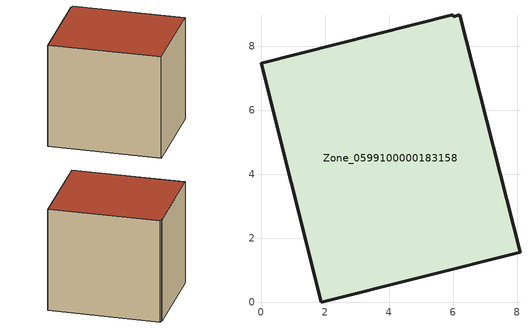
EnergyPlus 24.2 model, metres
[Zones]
Zone_0599100000183158
 floor ground (C_G): 6.21,8.97 8.09,1.57 1.88,0 0,7.46 5.99,8.97 6,8.92 z0
 wall outside (C_F): 1.88,0 8.09,1.57 6.21,8.97 6,8.92 5.99,8.97 0,7.46 1.88,0 z0:7.32
 roof outside (C_R): 8.09,1.57 6.21,8.97 6,8.92 5.99,8.97 0,7.46 1.88,0 z7.32
[BUILDING]
Pand.0599100000183158: North Axis=0; Terrain=City; Loads Convergence Tolerance Value=0.04; Temperature Convergence Tolerance Value=0.4; Solar Distribution=FullExterior; Maximum Number of Warmup Days=25; Minimum Number of Warmup Days=1
[Site:Location]
Rotterdam.The.Hague.AP_ZH_NLD Design_Conditions: Latitude=51.96; Longitude=4.45; Time Zone=1; Elevation=-4.5
[SITE:GROUNDTEMPERATURE:BUILDINGSURFACE]
18, 18, 18, 18, 18, 18, 18, 18, 18, 18, 18, 18
[MATERIAL] Thermal Absorptance=0.9; Solar Absorptance=0.7; Visible Absorptance=0.7
Name | Roughness | Thickness | Conductivity | Density | Specific Heat
G.TI.1965-1974 | MediumSmooth | 0.15 | 0.882353 | 540 | 1210
F.TI.1965-1974 | Rough | 0.3 | 0.697674 | 1920 | 840
R.TI.1965-1974 | MediumRough | 0.2 | 0.232558 | 1500 | 1000
[CONSTRUCTION]
C_G: G.TI.1965-1974
C_F: F.TI.1965-1974
C_R: R.TI.1965-1974
[ZONE]
Zone_0599100000183158: Type=1; Multiplier=1; Ceiling Height=Autocalculate; Volume=Autocalculate; Floor Area=autocalculate; Part of Total Floor Area=Yes
[ZONEINFILTRATION:DESIGNFLOWRATE]
Infil_Zone_0599100000183158: Zone or ZoneList or Space or SpaceList=Zone_0599100000183158; Schedule=AlwaysOn; Design Flow Rate Calculation Method=Flow/Area; Flow Rate per Floor Area=0.003; Constant Term Coefficient=1; Temperature Term Coefficient=0; Velocity Term Coefficient=0; Velocity Squared Term Coefficient=0
[HVACTEMPLATE:ZONE:IDEALLOADSAIRSYSTEM]
Zone_0599100000183158: Maximum Heating Supply Air Temperature=50; Minimum Cooling Supply Air Temperature=13; Maximum Heating Supply Air Humidity Ratio=0.0156; Minimum Cooling Supply Air Humidity Ratio=0.0077; Heating Limit=NoLimit; Cooling Limit=NoLimit; Dehumidification Control Type=ConstantSensibleHeatRatio; Cooling Sensible Heat Ratio=0.7; Dehumidification Setpoint=60; Humidification Control Type=None; Humidification Setpoint=30; Outdoor Air Method=None; Outdoor Air Flow Rate per Person=0.00944; Outdoor Air Flow Rate per Zone Floor Area=0; Outdoor Air Flow Rate per Zone=0; Demand Controlled Ventilation Type=None; Outdoor Air Economizer Type=NoEconomizer; Heat Recovery Type=None; Sensible Heat Recovery Effectiveness=0.7; Latent Heat Recovery Effectiveness=0.65
[ZONECONTROL:THERMOSTAT]
ThermostatControl_Zone_0599100000183158: Zone or ZoneList=Zone_0599100000183158; Control Type Schedule=DualSetpointControlType; Control 1=Thermostat_Zone_0599100000183158; Temperature Difference Between Cutout And Setpoint=0
[THERMOSTATSETPOINT:DUALSETPOINT]
Thermostat_Zone_0599100000183158: Heating Setpoint Temperature Schedule=HeatingSetpoint_Zone_0599100000183158; Cooling Setpoint Temperature Schedule=CoolingSetpoint_Zone_0599100000183158
[SCHEDULE:COMPACT]
HeatingSetpoint_Zone_0599100000183158: Through: 12/31, For: AllDays, Until: 24:00, 21
CoolingSetpoint_Zone_0599100000183158: Through: 12/31, For: AllDays, Until: 24:00, 24
DualSetpointControlType: Through: 12/31, For: AllDays, Until: 24:00, 4
AlwaysOn: Through: 12/31, For: AllDays, Until: 24:00, 1
